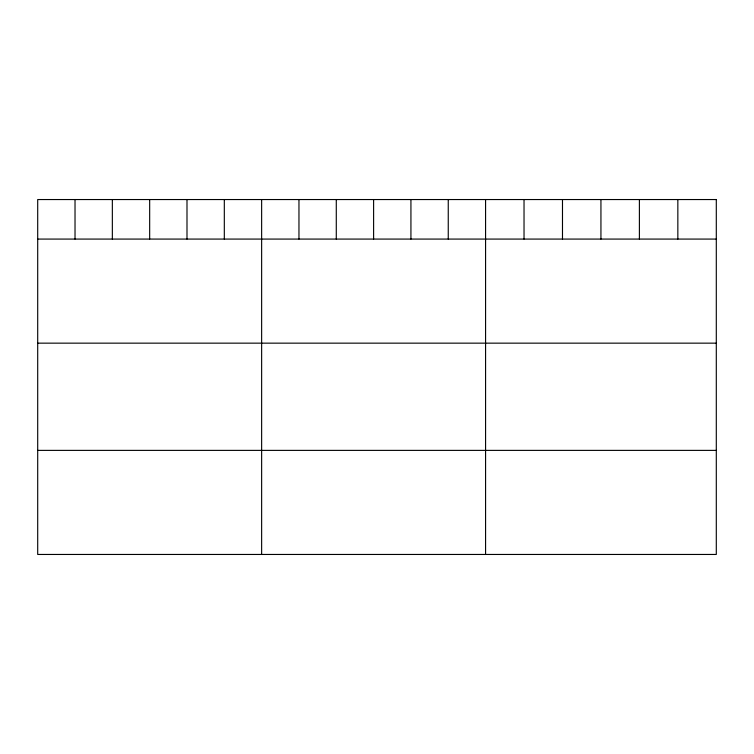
<?xml version="1.0" encoding="UTF-8"?>
<svg xmlns="http://www.w3.org/2000/svg" width="754" height="754" viewBox="0 0 754 754"><rect width="100%" height="100%" fill="white"/><g stroke="black" fill="none" stroke-linecap="round" stroke-linejoin="round"><path stroke-width="1.13" d="M37.7 239.075L716.3 239.075M37.7 343.155L716.3 343.155M37.7 450.383L716.3 450.383M677.846 199.546L677.846 239.075M639.392 199.546L639.392 239.075M600.938 199.546L600.938 239.075M562.484 199.546L562.484 239.075M524.03 199.546L524.03 239.075M485.576 199.546L485.576 554.454M448.253 199.546L448.253 239.075M410.93 199.546L410.93 239.075M373.607 199.546L373.607 239.075M336.284 199.546L336.284 239.075M298.961 199.546L298.961 239.075M261.638 199.546L261.638 554.454M224.315 199.546L224.315 239.075M186.992 199.546L186.992 239.075M149.669 199.546L149.669 239.075M112.346 199.546L112.346 239.075M75.023 199.546L75.023 239.075M716.3 199.546L37.7 199.546L37.7 554.454L716.3 554.454L716.3 199.546"/></g></svg>
